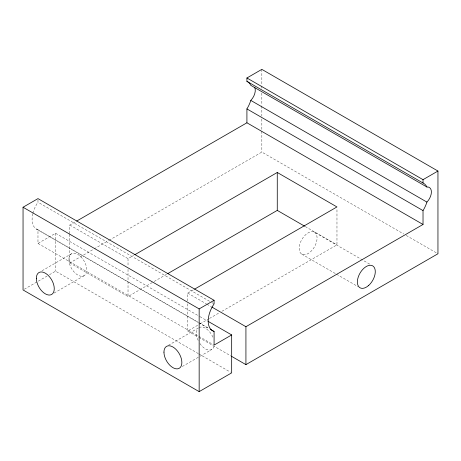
<?xml version="1.0" encoding="UTF-8"?>
<svg xmlns="http://www.w3.org/2000/svg" width="461" height="461" viewBox="0 0 461 461"><rect width="100%" height="100%" fill="white"/><g stroke="black" fill="none" stroke-linecap="round" stroke-linejoin="round"><path stroke-width="0.35" stroke-dasharray="2.31 1.73" d="M32.789 213.76A21.304 12.297 -60 0 0 37.975 229.78L37.975 243.425L55.562 233.272L199.313 316.263M69.818 233.623L69.818 225.037L75.431 221.799M42.037 270.763L71.484 253.763M24.277 289.249L46.976 276.145M49.425 274.727L55.562 271.183L198.069 353.46M69.818 234.338L69.818 262.954L93.508 249.274M94.13 248.917L108.473 240.636M109.096 240.279L261.842 152.09L403.727 234.004M54.087 293.052L84.15 275.695M69.818 225.037L128.025 258.644L133.621 255.411M69.818 262.954L128.025 296.556L153.519 281.838M154.141 281.481L166.577 274.301M187.719 300.981L187.719 293.11L193.32 289.877M187.719 303.839L187.719 331.027L199.538 324.204M200.16 323.841L208.862 318.816M209.484 318.459L219.436 312.714M221.925 311.279L336.968 244.86L336.968 208.378M168.415 345.289L198.472 327.932M182.308 366.512L199.48 356.601M200.097 356.244L211.749 349.513M406.216 235.444L437.95 253.763M305.251 226.547L336.968 244.86M314.46 232.24A12.666 7.313 -60 0 1 310.449 251.856A12.666 7.313 -60 0 1 299.483 245.523A12.666 7.313 -60 0 1 314.46 232.24L370.189 264.418M301.799 254.172L335.856 273.84M336.472 274.197L358.145 286.707M37.975 200.051L37.975 202.206L210.971 302.082M211.593 302.445L214.083 303.88M187.719 293.11L206.298 303.834M206.92 304.191L211.253 306.698M199.936 316.626L207.398 320.937M37.975 229.78L208.481 328.22M36.269 228.996L198.063 322.406M198.685 322.763L209.265 328.872M37.975 243.425L213.46 344.742M187.719 331.027L198.247 337.1M198.87 337.458L231.065 356.048M198.691 353.818L230.425 372.142M261.842 69.369L261.842 85.193M261.842 85.913L261.842 88.789M261.842 93.105L261.842 105.333M261.842 106.053L261.842 116.126M261.842 119.001L261.842 130.509M261.842 131.229L261.842 152.09M128.025 258.644L128.025 266.516M128.025 269.374L128.025 296.556M55.562 233.272L55.562 271.183M32.933 213.172A21.304 12.297 -60 0 1 37.975 202.206M214.065 346.217A12.666 7.313 60 0 1 199.78 343.33M198.172 340.443A12.666 7.313 60 0 1 197.665 328.9M199.089 327.581A12.666 7.313 60 0 1 213.172 337.855M68.862 259.56A12.666 7.313 60 0 0 82.294 276.272A12.666 7.313 60 0 0 82.294 258.362A12.666 7.313 60 0 0 68.862 259.56"/><path stroke-width="0.69" d="M23.05 207.237L37.975 198.616L214.083 300.295L214.083 303.88A21.304 12.297 -60 0 0 214.083 331.453L214.083 345.099L231.67 334.945L231.67 372.863L199.158 391.631L23.05 289.957L23.05 207.237L199.158 308.91L214.083 300.295M211.87 307.055L245.926 326.716L423.025 224.467L423.025 210.591A22.86 13.196 -60 0 0 426.921 202.091A9.888 5.711 -60 0 0 431.398 191.972A9.888 5.711 -60 0 0 426.921 187.022L250.807 85.343A22.86 13.196 -60 0 0 246.917 81.338L246.917 77.984L261.842 69.369L437.95 171.043L437.95 253.763L245.926 364.628L231.687 356.405M76.676 221.078L246.917 122.793L423.025 224.467M134.866 254.697L277.268 172.477L336.968 206.943L194.559 289.162M167.821 273.58L277.268 210.395L304.629 226.19M246.917 77.984L423.025 179.663L437.95 171.043M246.917 81.338L423.025 183.017A22.86 13.196 -60 0 1 426.921 187.022M254.731 87.463A9.888 5.711 -60 0 1 250.807 100.412L426.921 202.091M250.807 100.412A22.86 13.196 -60 0 1 246.917 108.911L423.025 210.591M208.02 321.294L231.67 334.945M210.349 329.298L214.083 331.453M423.025 179.663L423.025 183.017M277.268 172.477L277.268 210.395M246.917 108.911L246.917 122.793M245.926 326.716L245.926 364.628M199.158 308.91L199.158 391.631M368.65 285.463A12.666 7.313 -60 0 0 372.667 265.847A12.666 7.313 -60 0 0 357.684 279.13A12.666 7.313 -60 0 0 368.65 285.463M36.35 278.329A12.666 7.313 60 0 0 49.782 295.04A12.666 7.313 60 0 0 49.782 277.13A12.666 7.313 60 0 0 36.35 278.329M163.955 352.146A12.666 7.313 60 0 0 177.381 368.858A12.666 7.313 60 0 0 177.381 350.948A12.666 7.313 60 0 0 163.955 352.146"/></g></svg>
